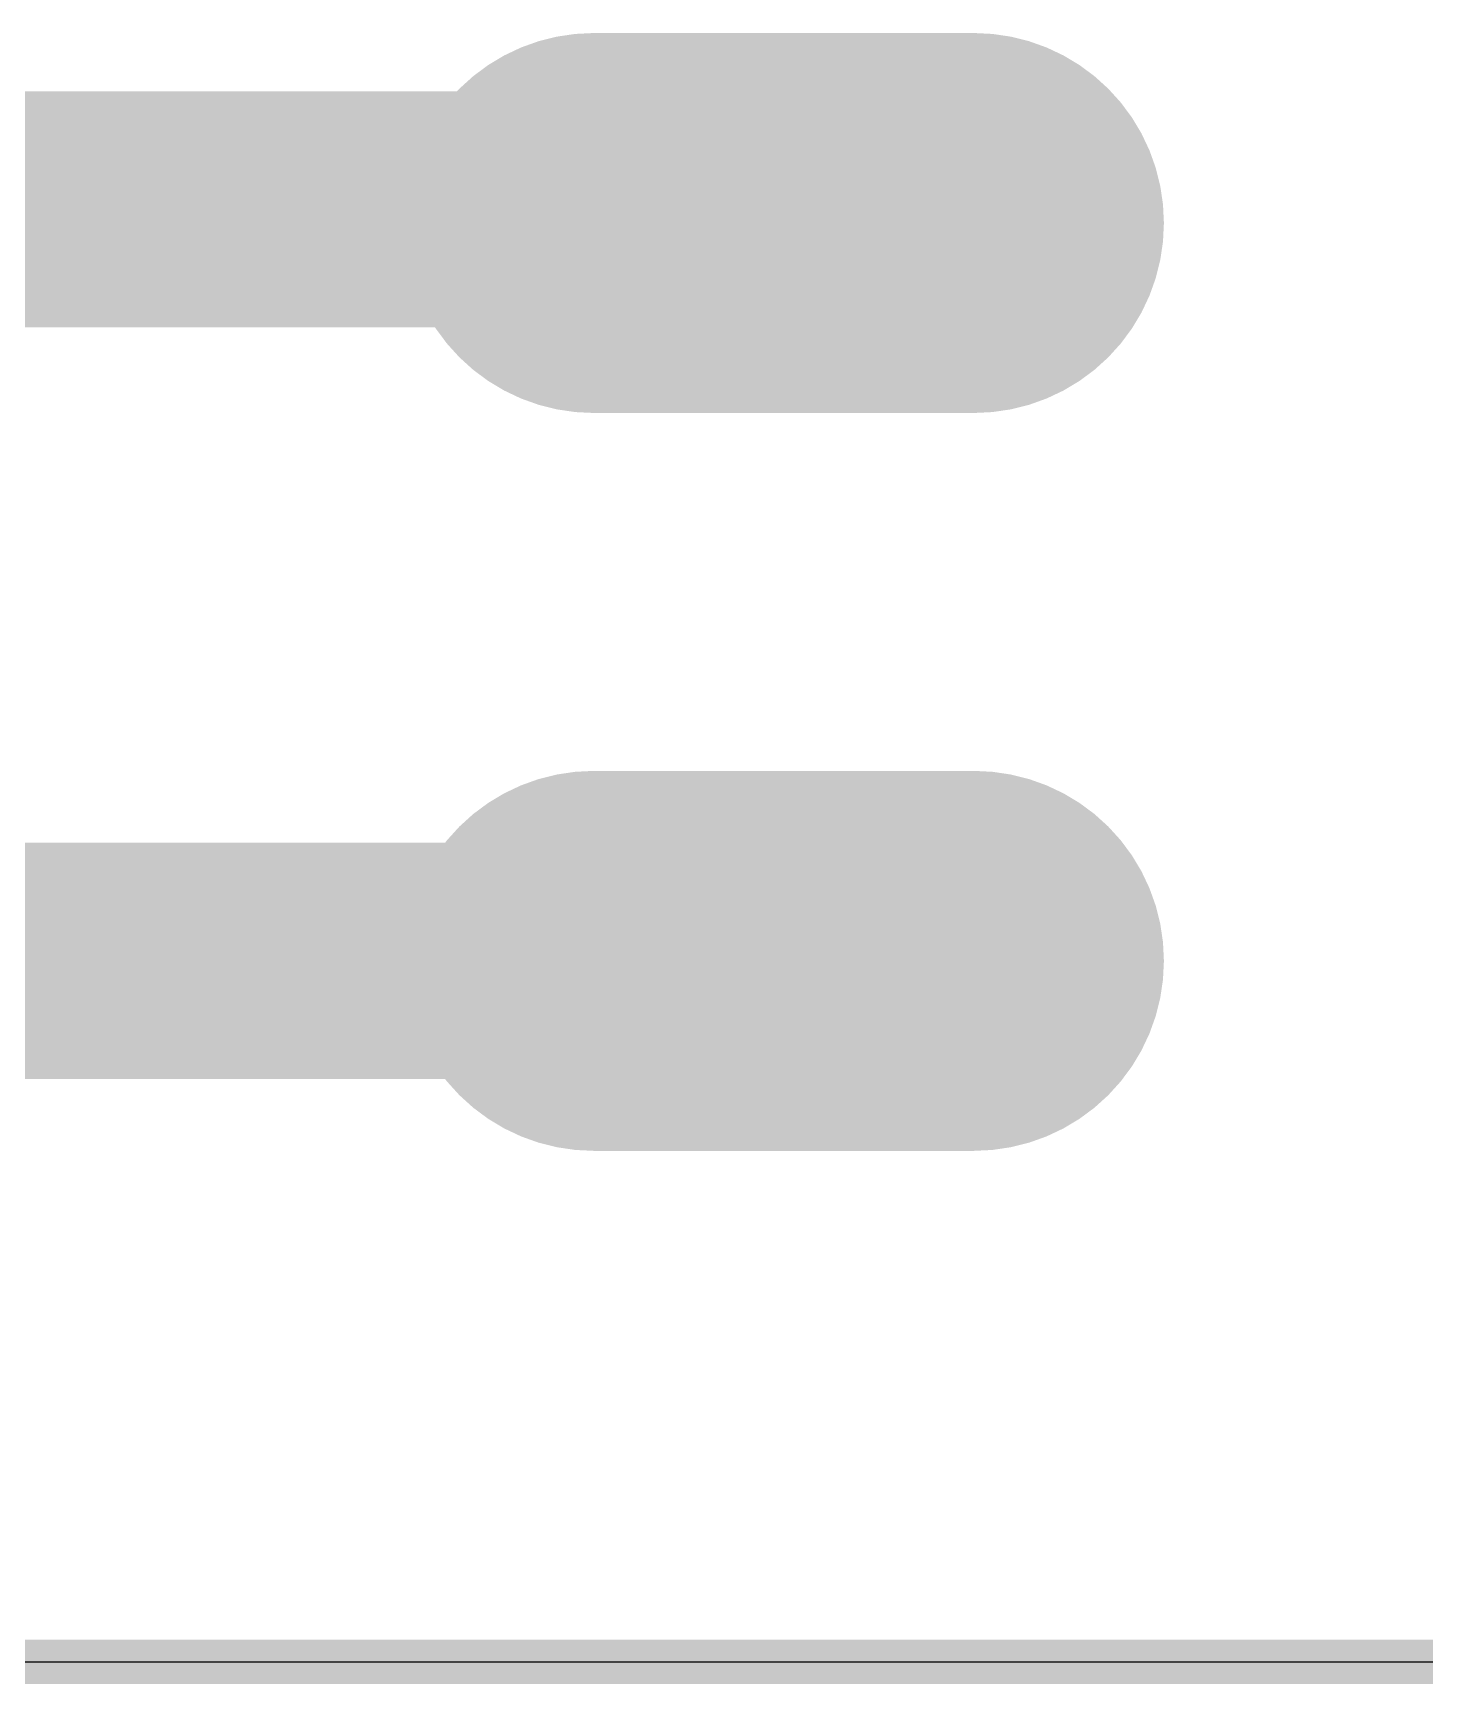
# Model space of a CAD drawing. Extents: x -0.1 to 41.6, y -0.1 to 60.7.
# Drawn here: x 6.42 to 11.21, y -0.08 to 5.61 of the extents above; entities that cross this region are included whole.
import ezdxf

# ---------------------------------------------------------------- set-up
doc = ezdxf.new("R2010")
doc.units = 0
for name, color, linetype in [('1', 12, 'CONTINUOUS'), ('16', 132, 'CONTINUOUS'), ('17', 110, 'CONTINUOUS'), ('20', 31, 'CONTINUOUS')]:
    doc.layers.add(name, color=color, linetype=linetype)

# ---------------------------------------------------------------- blocks, each defined once
blk = doc.blocks.new('LONGP100')
at = {"const_width": 1}
blk.add_lwpolyline([(-0.5, 0), (0.5, 0)], dxfattribs=at)
at = {"const_width": 0.5}
for points in [[(-0.5, 0.25, 1), (-0.5, -0.25)], [(0.5, -0.25, 1), (0.5, 0.25)]]:
    blk.add_lwpolyline(points, format="xyb", dxfattribs=at)

msp = doc.modelspace()

# ---------------------------------------------------------------- linework, layer by layer
at = {"layer": '1'}
for points, const_width in [([(3.2037, 5), (8.955, 5)], 0.8128), ([(8.955, 5), (9.002, 4.953)], 0.8128), ([(3.7907, 2.413), (9.002, 2.413)], 0.8128), ([(36.72, 0), (0, 0)], 0.1524)]:
    msp.add_lwpolyline(points, dxfattribs=dict(at, const_width=const_width))
at = {"layer": '1', "const_width": 0.4064}
for points in [[(9.0987, 5.1437, 1), (8.8113, 4.8563)], [(8.955, 4.7968, 1), (8.955, 5.2032)], [(8.8583, 4.8093, 1), (9.1457, 5.0967)], [(9.002, 2.2098, 1), (9.002, 2.6162)]]:
    msp.add_lwpolyline(points, format="xyb", dxfattribs=at)
at = {"layer": '16', "const_width": 0.1524}
msp.add_lwpolyline([(36.72, 0), (0, 0)], dxfattribs=at)
at = {"layer": '20'}
msp.add_line((0, 0), (36.7, 0), dxfattribs=at)

# ---------------------------------------------------------------- block references
at = {"layer": '17', "xscale": 1.308, "yscale": 1.308, "rotation": 180}
for p in [(9.002, 4.953), (9.002, 4.953), (9.002, 2.413), (9.002, 2.413)]:
    msp.add_blockref('LONGP100', p, dxfattribs=at)

doc.saveas('drawing.dxf')
